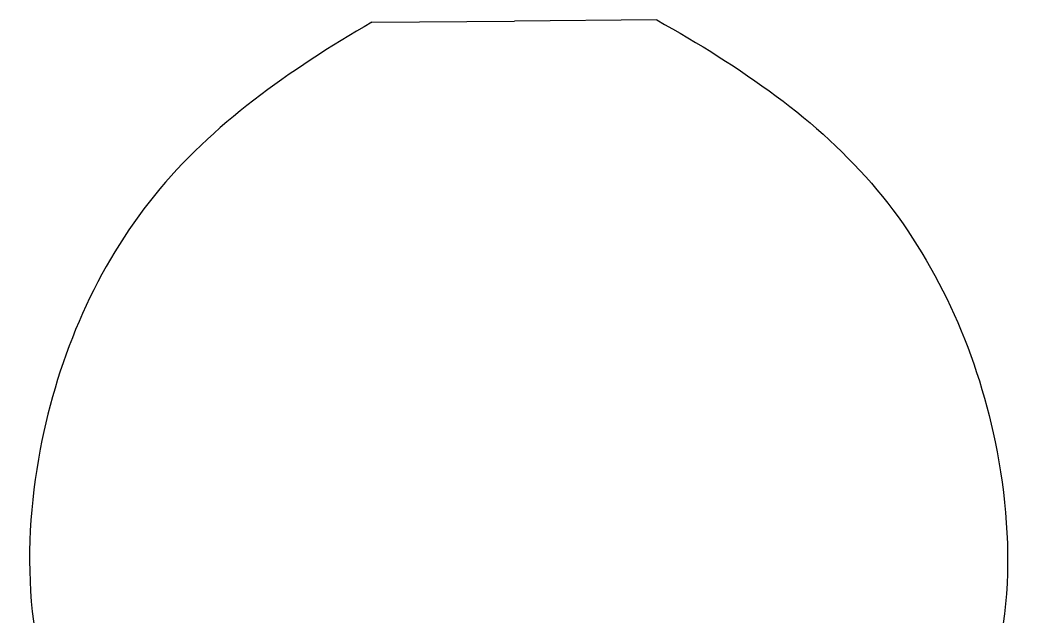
# Model space of a CAD drawing. Header units: metres. Extents: x 324293 to 653279, y 3585589 to 7191434.
# Drawn here: x 334512.994 to 334513.5, y 3600567.617 to 3600567.919 of the extents above; entities that cross this region are included whole.
import ezdxf

# ---------------------------------------------------------------- set-up
doc = ezdxf.new("R2010")
doc.units = ezdxf.units.M
doc.layers.add('Tir bargh', color=10, linetype='Continuous')
doc.layers.add('V-NODE', color=1, linetype='Continuous')

# ---------------------------------------------------------------- blocks, each defined once
blk = doc.blocks.new('E')
at = {"layer": 'Tir bargh'}
for p in [(-0.87462, 5.25246), (-0.82844, 5.25246)]:
    blk.add_line(p, (-0.85153, 5.25246), dxfattribs=at)
for points in [[(-0.87462, 5.25246, -0.28802), (-0.88809, 5.24478, -0.28802), (-0.91298, 5.22766, -0.28802), (-0.93305, 5.18308, -0.28802), (-0.93073, 5.13117, -0.28802), (-0.89013, 5.10358, -0.28802), (-0.86325, 5.10253, -0.28802), (-0.85153, 5.10207, -0.28802)], [(-0.82844, 5.25246, -0.28802), (-0.81497, 5.24478, -0.28802), (-0.79008, 5.22766, -0.28802), (-0.77001, 5.18308, -0.28802), (-0.77233, 5.13117, -0.28802), (-0.81293, 5.10358, -0.28802), (-0.83981, 5.10253, -0.28802), (-0.85153, 5.10207, -0.28802)]]:
    blk.add_open_spline(points, degree=3, knots=[0.28987, 0.28987, 0.28987, 0.28987, 0.908816, 1.521914, 2.211913, 2.829368, 3.306397, 3.306397, 3.306397, 3.306397], dxfattribs=at)
at = {"layer": 'Tir bargh', "invisible_edges": 15}
for points in [[(-0.87349, 5.25246, -0.28089), (-0.88262, 5.24668, -0.27792), (-0.88404, 5.24668, -0.28461), (-0.87449, 5.25246, -0.28561)], [(-0.87449, 5.25246, -0.28561), (-0.88404, 5.24668, -0.28461), (-0.88404, 5.24668, -0.29144), (-0.87449, 5.25246, -0.29044)], [(-0.87449, 5.25246, -0.29044), (-0.88404, 5.24668, -0.29144), (-0.88262, 5.24668, -0.29813), (-0.87349, 5.25246, -0.29516)], [(-0.87153, 5.25246, -0.27648), (-0.87984, 5.24668, -0.27168), (-0.88262, 5.24668, -0.27792), (-0.87349, 5.25246, -0.28089)], [(-0.87349, 5.25246, -0.29516), (-0.88262, 5.24668, -0.29813), (-0.87984, 5.24668, -0.30437), (-0.87153, 5.25246, -0.29957)], [(-0.86869, 5.25246, -0.27257), (-0.87583, 5.24668, -0.26615), (-0.87984, 5.24668, -0.27168), (-0.87153, 5.25246, -0.27648)], [(-0.87153, 5.25246, -0.29957), (-0.87984, 5.24668, -0.30437), (-0.87583, 5.24668, -0.3099), (-0.86869, 5.25246, -0.30348)], [(-0.8651, 5.25246, -0.26934), (-0.87075, 5.24668, -0.26158), (-0.87583, 5.24668, -0.26615), (-0.86869, 5.25246, -0.27257)], [(-0.86869, 5.25246, -0.30348), (-0.87583, 5.24668, -0.3099), (-0.87075, 5.24668, -0.31447), (-0.8651, 5.25246, -0.30671)], [(-0.86092, 5.25246, -0.26693), (-0.86483, 5.24668, -0.25816), (-0.87075, 5.24668, -0.26158), (-0.8651, 5.25246, -0.26934)], [(-0.8651, 5.25246, -0.30671), (-0.87075, 5.24668, -0.31447), (-0.86483, 5.24668, -0.31789), (-0.86092, 5.25246, -0.30912)], [(-0.85633, 5.25246, -0.26544), (-0.85833, 5.24668, -0.25605), (-0.86483, 5.24668, -0.25816), (-0.86092, 5.25246, -0.26693)], [(-0.86092, 5.25246, -0.30912), (-0.86483, 5.24668, -0.31789), (-0.85833, 5.24668, -0.32), (-0.85633, 5.25246, -0.31061)], [(-0.85153, 5.25246, -0.26493), (-0.85153, 5.24668, -0.25533), (-0.85833, 5.24668, -0.25605), (-0.85633, 5.25246, -0.26544)], [(-0.85633, 5.25246, -0.31061), (-0.85833, 5.24668, -0.32), (-0.85153, 5.24668, -0.32072), (-0.85153, 5.25246, -0.31112)], [(-0.85153, 5.25246, -0.31112), (-0.85153, 5.24668, -0.32072), (-0.84473, 5.24668, -0.32), (-0.84673, 5.25246, -0.31061)], [(-0.84673, 5.25246, -0.26544), (-0.84473, 5.24668, -0.25605), (-0.85153, 5.24668, -0.25533), (-0.85153, 5.25246, -0.26493)], [(-0.84673, 5.25246, -0.31061), (-0.84473, 5.24668, -0.32), (-0.83823, 5.24668, -0.31789), (-0.84214, 5.25246, -0.30912)], [(-0.84214, 5.25246, -0.26693), (-0.83823, 5.24668, -0.25816), (-0.84473, 5.24668, -0.25605), (-0.84673, 5.25246, -0.26544)], [(-0.84214, 5.25246, -0.30912), (-0.83823, 5.24668, -0.31789), (-0.83231, 5.24668, -0.31447), (-0.83796, 5.25246, -0.30671)], [(-0.83796, 5.25246, -0.26934), (-0.83231, 5.24668, -0.26158), (-0.83823, 5.24668, -0.25816), (-0.84214, 5.25246, -0.26693)], [(-0.83796, 5.25246, -0.30671), (-0.83231, 5.24668, -0.31447), (-0.82724, 5.24668, -0.3099), (-0.83437, 5.25246, -0.30348)], [(-0.83437, 5.25246, -0.27257), (-0.82724, 5.24668, -0.26615), (-0.83231, 5.24668, -0.26158), (-0.83796, 5.25246, -0.26934)], [(-0.83437, 5.25246, -0.30348), (-0.82724, 5.24668, -0.3099), (-0.82322, 5.24668, -0.30437), (-0.83153, 5.25246, -0.29957)], [(-0.83153, 5.25246, -0.27648), (-0.82322, 5.24668, -0.27168), (-0.82724, 5.24668, -0.26615), (-0.83437, 5.25246, -0.27257)], [(-0.83153, 5.25246, -0.29957), (-0.82322, 5.24668, -0.30437), (-0.82044, 5.24668, -0.29813), (-0.82957, 5.25246, -0.29516)], [(-0.82957, 5.25246, -0.28089), (-0.82044, 5.24668, -0.27792), (-0.82322, 5.24668, -0.27168), (-0.83153, 5.25246, -0.27648)], [(-0.82957, 5.25246, -0.29516), (-0.82044, 5.24668, -0.29813), (-0.81902, 5.24668, -0.29144), (-0.82857, 5.25246, -0.29044)], [(-0.82857, 5.25246, -0.28561), (-0.81902, 5.24668, -0.28461), (-0.82044, 5.24668, -0.27792), (-0.82957, 5.25246, -0.28089)], [(-0.82857, 5.25246, -0.29044), (-0.81902, 5.24668, -0.29144), (-0.81902, 5.24668, -0.28461), (-0.82857, 5.25246, -0.28561)], [(-0.88262, 5.24668, -0.27792), (-0.89139, 5.24031, -0.27507), (-0.89321, 5.24031, -0.28364), (-0.88404, 5.24668, -0.28461)], [(-0.88404, 5.24668, -0.28461), (-0.89321, 5.24031, -0.28364), (-0.89321, 5.24031, -0.29241), (-0.88404, 5.24668, -0.29144)], [(-0.88404, 5.24668, -0.29144), (-0.89321, 5.24031, -0.29241), (-0.89139, 5.24031, -0.30097), (-0.88262, 5.24668, -0.29813)], [(-0.87984, 5.24668, -0.27168), (-0.88782, 5.24031, -0.26707), (-0.89139, 5.24031, -0.27507), (-0.88262, 5.24668, -0.27792)], [(-0.88262, 5.24668, -0.29813), (-0.89139, 5.24031, -0.30097), (-0.88782, 5.24031, -0.30898), (-0.87984, 5.24668, -0.30437)], [(-0.87583, 5.24668, -0.26615), (-0.88267, 5.24031, -0.25998), (-0.88782, 5.24031, -0.26707), (-0.87984, 5.24668, -0.27168)], [(-0.87984, 5.24668, -0.30437), (-0.88782, 5.24031, -0.30898), (-0.88267, 5.24031, -0.31607), (-0.87583, 5.24668, -0.3099)], [(-0.87075, 5.24668, -0.26158), (-0.87616, 5.24031, -0.25412), (-0.88267, 5.24031, -0.25998), (-0.87583, 5.24668, -0.26615)], [(-0.87583, 5.24668, -0.3099), (-0.88267, 5.24031, -0.31607), (-0.87616, 5.24031, -0.32193), (-0.87075, 5.24668, -0.31447)], [(-0.86483, 5.24668, -0.25816), (-0.86858, 5.24031, -0.24974), (-0.87616, 5.24031, -0.25412), (-0.87075, 5.24668, -0.26158)], [(-0.87075, 5.24668, -0.31447), (-0.87616, 5.24031, -0.32193), (-0.86858, 5.24031, -0.32631), (-0.86483, 5.24668, -0.31789)], [(-0.85833, 5.24668, -0.25605), (-0.86024, 5.24031, -0.24703), (-0.86858, 5.24031, -0.24974), (-0.86483, 5.24668, -0.25816)], [(-0.86483, 5.24668, -0.31789), (-0.86858, 5.24031, -0.32631), (-0.86024, 5.24031, -0.32902), (-0.85833, 5.24668, -0.32)], [(-0.85153, 5.24668, -0.25533), (-0.85153, 5.24031, -0.24612), (-0.86024, 5.24031, -0.24703), (-0.85833, 5.24668, -0.25605)], [(-0.85833, 5.24668, -0.32), (-0.86024, 5.24031, -0.32902), (-0.85153, 5.24031, -0.32993), (-0.85153, 5.24668, -0.32072)], [(-0.85153, 5.24668, -0.32072), (-0.85153, 5.24031, -0.32993), (-0.84282, 5.24031, -0.32902), (-0.84473, 5.24668, -0.32)], [(-0.84473, 5.24668, -0.25605), (-0.84282, 5.24031, -0.24703), (-0.85153, 5.24031, -0.24612), (-0.85153, 5.24668, -0.25533)], [(-0.84473, 5.24668, -0.32), (-0.84282, 5.24031, -0.32902), (-0.83448, 5.24031, -0.32631), (-0.83823, 5.24668, -0.31789)], [(-0.83823, 5.24668, -0.25816), (-0.83448, 5.24031, -0.24974), (-0.84282, 5.24031, -0.24703), (-0.84473, 5.24668, -0.25605)], [(-0.83823, 5.24668, -0.31789), (-0.83448, 5.24031, -0.32631), (-0.8269, 5.24031, -0.32193), (-0.83231, 5.24668, -0.31447)], [(-0.83231, 5.24668, -0.26158), (-0.8269, 5.24031, -0.25412), (-0.83448, 5.24031, -0.24974), (-0.83823, 5.24668, -0.25816)], [(-0.83231, 5.24668, -0.31447), (-0.8269, 5.24031, -0.32193), (-0.82039, 5.24031, -0.31607), (-0.82724, 5.24668, -0.3099)], [(-0.82724, 5.24668, -0.26615), (-0.82039, 5.24031, -0.25998), (-0.8269, 5.24031, -0.25412), (-0.83231, 5.24668, -0.26158)], [(-0.82724, 5.24668, -0.3099), (-0.82039, 5.24031, -0.31607), (-0.81524, 5.24031, -0.30898), (-0.82322, 5.24668, -0.30437)], [(-0.82322, 5.24668, -0.27168), (-0.81524, 5.24031, -0.26707), (-0.82039, 5.24031, -0.25998), (-0.82724, 5.24668, -0.26615)], [(-0.82322, 5.24668, -0.30437), (-0.81524, 5.24031, -0.30898), (-0.81167, 5.24031, -0.30097), (-0.82044, 5.24668, -0.29813)], [(-0.82044, 5.24668, -0.27792), (-0.81167, 5.24031, -0.27507), (-0.81524, 5.24031, -0.26707), (-0.82322, 5.24668, -0.27168)], [(-0.82044, 5.24668, -0.29813), (-0.81167, 5.24031, -0.30097), (-0.80985, 5.24031, -0.29241), (-0.81902, 5.24668, -0.29144)], [(-0.81902, 5.24668, -0.28461), (-0.80985, 5.24031, -0.28364), (-0.81167, 5.24031, -0.27507), (-0.82044, 5.24668, -0.27792)], [(-0.81902, 5.24668, -0.29144), (-0.80985, 5.24031, -0.29241), (-0.80985, 5.24031, -0.28364), (-0.81902, 5.24668, -0.28461)], [(-0.89139, 5.24031, -0.27507), (-0.89958, 5.23315, -0.27241), (-0.90177, 5.23315, -0.28274), (-0.89321, 5.24031, -0.28364)], [(-0.89321, 5.24031, -0.28364), (-0.90177, 5.23315, -0.28274), (-0.90177, 5.23315, -0.29331), (-0.89321, 5.24031, -0.29241)], [(-0.89321, 5.24031, -0.29241), (-0.90177, 5.23315, -0.29331), (-0.89958, 5.23315, -0.30364), (-0.89139, 5.24031, -0.30097)], [(-0.88782, 5.24031, -0.26707), (-0.89528, 5.23315, -0.26276), (-0.89958, 5.23315, -0.27241), (-0.89139, 5.24031, -0.27507)], [(-0.89139, 5.24031, -0.30097), (-0.89958, 5.23315, -0.30364), (-0.89528, 5.23315, -0.31328), (-0.88782, 5.24031, -0.30898)], [(-0.88267, 5.24031, -0.25998), (-0.88907, 5.23315, -0.25422), (-0.89528, 5.23315, -0.26276), (-0.88782, 5.24031, -0.26707)], [(-0.88782, 5.24031, -0.30898), (-0.89528, 5.23315, -0.31328), (-0.88907, 5.23315, -0.32183), (-0.88267, 5.24031, -0.31607)], [(-0.87616, 5.24031, -0.25412), (-0.88123, 5.23315, -0.24715), (-0.88907, 5.23315, -0.25422), (-0.88267, 5.24031, -0.25998)], [(-0.88267, 5.24031, -0.31607), (-0.88907, 5.23315, -0.32183), (-0.88123, 5.23315, -0.3289), (-0.87616, 5.24031, -0.32193)], [(-0.86858, 5.24031, -0.24974), (-0.87208, 5.23315, -0.24187), (-0.88123, 5.23315, -0.24715), (-0.87616, 5.24031, -0.25412)], [(-0.87616, 5.24031, -0.32193), (-0.88123, 5.23315, -0.3289), (-0.87208, 5.23315, -0.33418), (-0.86858, 5.24031, -0.32631)], [(-0.86024, 5.24031, -0.24703), (-0.86203, 5.23315, -0.23861), (-0.87208, 5.23315, -0.24187), (-0.86858, 5.24031, -0.24974)], [(-0.86858, 5.24031, -0.32631), (-0.87208, 5.23315, -0.33418), (-0.86203, 5.23315, -0.33744), (-0.86024, 5.24031, -0.32902)], [(-0.85153, 5.24031, -0.24612), (-0.85153, 5.23315, -0.2375), (-0.86203, 5.23315, -0.23861), (-0.86024, 5.24031, -0.24703)], [(-0.86024, 5.24031, -0.32902), (-0.86203, 5.23315, -0.33744), (-0.85153, 5.23315, -0.33854), (-0.85153, 5.24031, -0.32993)], [(-0.85153, 5.24031, -0.32993), (-0.85153, 5.23315, -0.33854), (-0.84103, 5.23315, -0.33744), (-0.84282, 5.24031, -0.32902)], [(-0.84282, 5.24031, -0.24703), (-0.84103, 5.23315, -0.23861), (-0.85153, 5.23315, -0.2375), (-0.85153, 5.24031, -0.24612)], [(-0.84282, 5.24031, -0.32902), (-0.84103, 5.23315, -0.33744), (-0.83098, 5.23315, -0.33418), (-0.83448, 5.24031, -0.32631)], [(-0.83448, 5.24031, -0.24974), (-0.83098, 5.23315, -0.24187), (-0.84103, 5.23315, -0.23861), (-0.84282, 5.24031, -0.24703)], [(-0.83448, 5.24031, -0.32631), (-0.83098, 5.23315, -0.33418), (-0.82184, 5.23315, -0.3289), (-0.8269, 5.24031, -0.32193)], [(-0.8269, 5.24031, -0.25412), (-0.82184, 5.23315, -0.24715), (-0.83098, 5.23315, -0.24187), (-0.83448, 5.24031, -0.24974)], [(-0.8269, 5.24031, -0.32193), (-0.82184, 5.23315, -0.3289), (-0.81399, 5.23315, -0.32183), (-0.82039, 5.24031, -0.31607)], [(-0.82039, 5.24031, -0.25998), (-0.81399, 5.23315, -0.25422), (-0.82184, 5.23315, -0.24715), (-0.8269, 5.24031, -0.25412)], [(-0.82039, 5.24031, -0.31607), (-0.81399, 5.23315, -0.32183), (-0.80778, 5.23315, -0.31328), (-0.81524, 5.24031, -0.30898)], [(-0.81524, 5.24031, -0.26707), (-0.80778, 5.23315, -0.26276), (-0.81399, 5.23315, -0.25422), (-0.82039, 5.24031, -0.25998)], [(-0.81524, 5.24031, -0.30898), (-0.80778, 5.23315, -0.31328), (-0.80348, 5.23315, -0.30364), (-0.81167, 5.24031, -0.30097)], [(-0.81167, 5.24031, -0.27507), (-0.80348, 5.23315, -0.27241), (-0.80778, 5.23315, -0.26276), (-0.81524, 5.24031, -0.26707)], [(-0.81167, 5.24031, -0.30097), (-0.80348, 5.23315, -0.30364), (-0.80129, 5.23315, -0.29331), (-0.80985, 5.24031, -0.29241)], [(-0.80985, 5.24031, -0.28364), (-0.80129, 5.23315, -0.28274), (-0.80348, 5.23315, -0.27241), (-0.81167, 5.24031, -0.27507)], [(-0.80985, 5.24031, -0.29241), (-0.80129, 5.23315, -0.29331), (-0.80129, 5.23315, -0.28274), (-0.80985, 5.24031, -0.28364)], [(-0.89958, 5.23315, -0.27241), (-0.90692, 5.22504, -0.27003), (-0.90946, 5.22504, -0.28194), (-0.90177, 5.23315, -0.28274)], [(-0.90177, 5.23315, -0.28274), (-0.90946, 5.22504, -0.28194), (-0.90946, 5.22504, -0.29411), (-0.90177, 5.23315, -0.29331)], [(-0.90177, 5.23315, -0.29331), (-0.90946, 5.22504, -0.29411), (-0.90692, 5.22504, -0.30602), (-0.89958, 5.23315, -0.30364)], [(-0.89528, 5.23315, -0.26276), (-0.90197, 5.22504, -0.2589), (-0.90692, 5.22504, -0.27003), (-0.89958, 5.23315, -0.27241)], [(-0.89958, 5.23315, -0.30364), (-0.90692, 5.22504, -0.30602), (-0.90197, 5.22504, -0.31715), (-0.89528, 5.23315, -0.31328)], [(-0.88907, 5.23315, -0.25422), (-0.89481, 5.22504, -0.24905), (-0.90197, 5.22504, -0.2589), (-0.89528, 5.23315, -0.26276)], [(-0.89528, 5.23315, -0.31328), (-0.90197, 5.22504, -0.31715), (-0.89481, 5.22504, -0.327), (-0.88907, 5.23315, -0.32183)], [(-0.88123, 5.23315, -0.24715), (-0.88577, 5.22504, -0.2409), (-0.89481, 5.22504, -0.24905), (-0.88907, 5.23315, -0.25422)], [(-0.88907, 5.23315, -0.32183), (-0.89481, 5.22504, -0.327), (-0.88577, 5.22504, -0.33515), (-0.88123, 5.23315, -0.3289)], [(-0.87208, 5.23315, -0.24187), (-0.87522, 5.22504, -0.23482), (-0.88577, 5.22504, -0.2409), (-0.88123, 5.23315, -0.24715)], [(-0.88123, 5.23315, -0.3289), (-0.88577, 5.22504, -0.33515), (-0.87522, 5.22504, -0.34123), (-0.87208, 5.23315, -0.33418)], [(-0.86203, 5.23315, -0.23861), (-0.86364, 5.22504, -0.23105), (-0.87522, 5.22504, -0.23482), (-0.87208, 5.23315, -0.24187)], [(-0.87208, 5.23315, -0.33418), (-0.87522, 5.22504, -0.34123), (-0.86364, 5.22504, -0.345), (-0.86203, 5.23315, -0.33744)], [(-0.85153, 5.23315, -0.2375), (-0.85153, 5.22504, -0.22978), (-0.86364, 5.22504, -0.23105), (-0.86203, 5.23315, -0.23861)], [(-0.86203, 5.23315, -0.33744), (-0.86364, 5.22504, -0.345), (-0.85153, 5.22504, -0.34627), (-0.85153, 5.23315, -0.33854)], [(-0.85153, 5.23315, -0.33854), (-0.85153, 5.22504, -0.34627), (-0.83942, 5.22504, -0.345), (-0.84103, 5.23315, -0.33744)], [(-0.84103, 5.23315, -0.23861), (-0.83942, 5.22504, -0.23105), (-0.85153, 5.22504, -0.22978), (-0.85153, 5.23315, -0.2375)], [(-0.84103, 5.23315, -0.33744), (-0.83942, 5.22504, -0.345), (-0.82784, 5.22504, -0.34123), (-0.83098, 5.23315, -0.33418)], [(-0.83098, 5.23315, -0.24187), (-0.82784, 5.22504, -0.23482), (-0.83942, 5.22504, -0.23105), (-0.84103, 5.23315, -0.23861)], [(-0.83098, 5.23315, -0.33418), (-0.82784, 5.22504, -0.34123), (-0.81729, 5.22504, -0.33515), (-0.82184, 5.23315, -0.3289)], [(-0.82184, 5.23315, -0.24715), (-0.81729, 5.22504, -0.2409), (-0.82784, 5.22504, -0.23482), (-0.83098, 5.23315, -0.24187)], [(-0.82184, 5.23315, -0.3289), (-0.81729, 5.22504, -0.33515), (-0.80825, 5.22504, -0.327), (-0.81399, 5.23315, -0.32183)], [(-0.81399, 5.23315, -0.25422), (-0.80825, 5.22504, -0.24905), (-0.81729, 5.22504, -0.2409), (-0.82184, 5.23315, -0.24715)], [(-0.81399, 5.23315, -0.32183), (-0.80825, 5.22504, -0.327), (-0.80109, 5.22504, -0.31715), (-0.80778, 5.23315, -0.31328)], [(-0.80778, 5.23315, -0.26276), (-0.80109, 5.22504, -0.2589), (-0.80825, 5.22504, -0.24905), (-0.81399, 5.23315, -0.25422)], [(-0.80778, 5.23315, -0.31328), (-0.80109, 5.22504, -0.31715), (-0.79614, 5.22504, -0.30602), (-0.80348, 5.23315, -0.30364)], [(-0.80348, 5.23315, -0.27241), (-0.79614, 5.22504, -0.27003), (-0.80109, 5.22504, -0.2589), (-0.80778, 5.23315, -0.26276)], [(-0.80348, 5.23315, -0.30364), (-0.79614, 5.22504, -0.30602), (-0.7936, 5.22504, -0.29411), (-0.80129, 5.23315, -0.29331)], [(-0.80129, 5.23315, -0.28274), (-0.7936, 5.22504, -0.28194), (-0.79614, 5.22504, -0.27003), (-0.80348, 5.23315, -0.27241)], [(-0.80129, 5.23315, -0.29331), (-0.7936, 5.22504, -0.29411), (-0.7936, 5.22504, -0.28194), (-0.80129, 5.23315, -0.28274)], [(-0.90692, 5.22504, -0.27003), (-0.91317, 5.21596, -0.268), (-0.91598, 5.21596, -0.28125), (-0.90946, 5.22504, -0.28194)], [(-0.90946, 5.22504, -0.28194), (-0.91598, 5.21596, -0.28125), (-0.91598, 5.21596, -0.2948), (-0.90946, 5.22504, -0.29411)], [(-0.90946, 5.22504, -0.29411), (-0.91598, 5.21596, -0.2948), (-0.91317, 5.21596, -0.30805), (-0.90692, 5.22504, -0.30602)], [(-0.90197, 5.22504, -0.2589), (-0.90765, 5.21596, -0.25562), (-0.91317, 5.21596, -0.268), (-0.90692, 5.22504, -0.27003)], [(-0.90692, 5.22504, -0.30602), (-0.91317, 5.21596, -0.30805), (-0.90765, 5.21596, -0.32043), (-0.90197, 5.22504, -0.31715)], [(-0.89481, 5.22504, -0.24905), (-0.89969, 5.21596, -0.24466), (-0.90765, 5.21596, -0.25562), (-0.90197, 5.22504, -0.2589)], [(-0.90197, 5.22504, -0.31715), (-0.90765, 5.21596, -0.32043), (-0.89969, 5.21596, -0.33139), (-0.89481, 5.22504, -0.327)], [(-0.88577, 5.22504, -0.2409), (-0.88962, 5.21596, -0.23559), (-0.89969, 5.21596, -0.24466), (-0.89481, 5.22504, -0.24905)], [(-0.89481, 5.22504, -0.327), (-0.89969, 5.21596, -0.33139), (-0.88962, 5.21596, -0.34045), (-0.88577, 5.22504, -0.33515)], [(-0.87522, 5.22504, -0.23482), (-0.87789, 5.21596, -0.22882), (-0.88962, 5.21596, -0.23559), (-0.88577, 5.22504, -0.2409)], [(-0.88577, 5.22504, -0.33515), (-0.88962, 5.21596, -0.34045), (-0.87789, 5.21596, -0.34723), (-0.87522, 5.22504, -0.34123)], [(-0.86364, 5.22504, -0.23105), (-0.865, 5.21596, -0.22463), (-0.87789, 5.21596, -0.22882), (-0.87522, 5.22504, -0.23482)], [(-0.87522, 5.22504, -0.34123), (-0.87789, 5.21596, -0.34723), (-0.865, 5.21596, -0.35142), (-0.86364, 5.22504, -0.345)], [(-0.85153, 5.22504, -0.22978), (-0.85153, 5.21596, -0.22322), (-0.865, 5.21596, -0.22463), (-0.86364, 5.22504, -0.23105)], [(-0.86364, 5.22504, -0.345), (-0.865, 5.21596, -0.35142), (-0.85153, 5.21596, -0.35283), (-0.85153, 5.22504, -0.34627)], [(-0.85153, 5.22504, -0.34627), (-0.85153, 5.21596, -0.35283), (-0.83806, 5.21596, -0.35142), (-0.83942, 5.22504, -0.345)], [(-0.83942, 5.22504, -0.23105), (-0.83806, 5.21596, -0.22463), (-0.85153, 5.21596, -0.22322), (-0.85153, 5.22504, -0.22978)], [(-0.83942, 5.22504, -0.345), (-0.83806, 5.21596, -0.35142), (-0.82517, 5.21596, -0.34723), (-0.82784, 5.22504, -0.34123)], [(-0.82784, 5.22504, -0.23482), (-0.82517, 5.21596, -0.22882), (-0.83806, 5.21596, -0.22463), (-0.83942, 5.22504, -0.23105)], [(-0.82784, 5.22504, -0.34123), (-0.82517, 5.21596, -0.34723), (-0.81344, 5.21596, -0.34045), (-0.81729, 5.22504, -0.33515)], [(-0.81729, 5.22504, -0.2409), (-0.81344, 5.21596, -0.23559), (-0.82517, 5.21596, -0.22882), (-0.82784, 5.22504, -0.23482)], [(-0.81729, 5.22504, -0.33515), (-0.81344, 5.21596, -0.34045), (-0.80337, 5.21596, -0.33139), (-0.80825, 5.22504, -0.327)], [(-0.80825, 5.22504, -0.24905), (-0.80337, 5.21596, -0.24466), (-0.81344, 5.21596, -0.23559), (-0.81729, 5.22504, -0.2409)], [(-0.80825, 5.22504, -0.327), (-0.80337, 5.21596, -0.33139), (-0.79541, 5.21596, -0.32043), (-0.80109, 5.22504, -0.31715)], [(-0.80109, 5.22504, -0.2589), (-0.79541, 5.21596, -0.25562), (-0.80337, 5.21596, -0.24466), (-0.80825, 5.22504, -0.24905)], [(-0.80109, 5.22504, -0.31715), (-0.79541, 5.21596, -0.32043), (-0.7899, 5.21596, -0.30805), (-0.79614, 5.22504, -0.30602)], [(-0.79614, 5.22504, -0.27003), (-0.7899, 5.21596, -0.268), (-0.79541, 5.21596, -0.25562), (-0.80109, 5.22504, -0.2589)], [(-0.79614, 5.22504, -0.30602), (-0.7899, 5.21596, -0.30805), (-0.78708, 5.21596, -0.2948), (-0.7936, 5.22504, -0.29411)], [(-0.7936, 5.22504, -0.28194), (-0.78708, 5.21596, -0.28125), (-0.7899, 5.21596, -0.268), (-0.79614, 5.22504, -0.27003)], [(-0.7936, 5.22504, -0.29411), (-0.78708, 5.21596, -0.2948), (-0.78708, 5.21596, -0.28125), (-0.7936, 5.22504, -0.28194)], [(-0.91317, 5.21596, -0.268), (-0.91823, 5.20611, -0.26635), (-0.92128, 5.20611, -0.28069), (-0.91598, 5.21596, -0.28125)], [(-0.91598, 5.21596, -0.28125), (-0.92128, 5.20611, -0.28069), (-0.92128, 5.20611, -0.29536), (-0.91598, 5.21596, -0.2948)], [(-0.91598, 5.21596, -0.2948), (-0.92128, 5.20611, -0.29536), (-0.91823, 5.20611, -0.3097), (-0.91317, 5.21596, -0.30805)], [(-0.90765, 5.21596, -0.25562), (-0.91227, 5.20611, -0.25296), (-0.91823, 5.20611, -0.26635), (-0.91317, 5.21596, -0.268)], [(-0.91317, 5.21596, -0.30805), (-0.91823, 5.20611, -0.3097), (-0.91227, 5.20611, -0.32309), (-0.90765, 5.21596, -0.32043)], [(-0.89969, 5.21596, -0.24466), (-0.90365, 5.20611, -0.2411), (-0.91227, 5.20611, -0.25296), (-0.90765, 5.21596, -0.25562)], [(-0.90765, 5.21596, -0.32043), (-0.91227, 5.20611, -0.32309), (-0.90365, 5.20611, -0.33495), (-0.89969, 5.21596, -0.33139)], [(-0.88962, 5.21596, -0.23559), (-0.89275, 5.20611, -0.23129), (-0.90365, 5.20611, -0.2411), (-0.89969, 5.21596, -0.24466)], [(-0.89969, 5.21596, -0.33139), (-0.90365, 5.20611, -0.33495), (-0.89275, 5.20611, -0.34476), (-0.88962, 5.21596, -0.34045)], [(-0.87789, 5.21596, -0.22882), (-0.88006, 5.20611, -0.22395), (-0.89275, 5.20611, -0.23129), (-0.88962, 5.21596, -0.23559)], [(-0.88962, 5.21596, -0.34045), (-0.89275, 5.20611, -0.34476), (-0.88006, 5.20611, -0.35209), (-0.87789, 5.21596, -0.34723)], [(-0.865, 5.21596, -0.22463), (-0.86611, 5.20611, -0.21942), (-0.88006, 5.20611, -0.22395), (-0.87789, 5.21596, -0.22882)], [(-0.87789, 5.21596, -0.34723), (-0.88006, 5.20611, -0.35209), (-0.86611, 5.20611, -0.35663), (-0.865, 5.21596, -0.35142)], [(-0.85153, 5.21596, -0.22322), (-0.85153, 5.20611, -0.21789), (-0.86611, 5.20611, -0.21942), (-0.865, 5.21596, -0.22463)], [(-0.865, 5.21596, -0.35142), (-0.86611, 5.20611, -0.35663), (-0.85153, 5.20611, -0.35816), (-0.85153, 5.21596, -0.35283)], [(-0.85153, 5.21596, -0.35283), (-0.85153, 5.20611, -0.35816), (-0.83695, 5.20611, -0.35663), (-0.83806, 5.21596, -0.35142)], [(-0.83806, 5.21596, -0.22463), (-0.83695, 5.20611, -0.21942), (-0.85153, 5.20611, -0.21789), (-0.85153, 5.21596, -0.22322)], [(-0.83806, 5.21596, -0.35142), (-0.83695, 5.20611, -0.35663), (-0.823, 5.20611, -0.35209), (-0.82517, 5.21596, -0.34723)], [(-0.82517, 5.21596, -0.22882), (-0.823, 5.20611, -0.22395), (-0.83695, 5.20611, -0.21942), (-0.83806, 5.21596, -0.22463)], [(-0.82517, 5.21596, -0.34723), (-0.823, 5.20611, -0.35209), (-0.81031, 5.20611, -0.34476), (-0.81344, 5.21596, -0.34045)], [(-0.81344, 5.21596, -0.23559), (-0.81031, 5.20611, -0.23129), (-0.823, 5.20611, -0.22395), (-0.82517, 5.21596, -0.22882)], [(-0.81344, 5.21596, -0.34045), (-0.81031, 5.20611, -0.34476), (-0.79941, 5.20611, -0.33495), (-0.80337, 5.21596, -0.33139)], [(-0.80337, 5.21596, -0.24466), (-0.79941, 5.20611, -0.2411), (-0.81031, 5.20611, -0.23129), (-0.81344, 5.21596, -0.23559)], [(-0.80337, 5.21596, -0.33139), (-0.79941, 5.20611, -0.33495), (-0.79079, 5.20611, -0.32309), (-0.79541, 5.21596, -0.32043)], [(-0.79541, 5.21596, -0.25562), (-0.79079, 5.20611, -0.25296), (-0.79941, 5.20611, -0.2411), (-0.80337, 5.21596, -0.24466)], [(-0.79541, 5.21596, -0.32043), (-0.79079, 5.20611, -0.32309), (-0.78483, 5.20611, -0.3097), (-0.7899, 5.21596, -0.30805)], [(-0.7899, 5.21596, -0.268), (-0.78483, 5.20611, -0.26635), (-0.79079, 5.20611, -0.25296), (-0.79541, 5.21596, -0.25562)], [(-0.7899, 5.21596, -0.30805), (-0.78483, 5.20611, -0.3097), (-0.78178, 5.20611, -0.29536), (-0.78708, 5.21596, -0.2948)], [(-0.78708, 5.21596, -0.28125), (-0.78178, 5.20611, -0.28069), (-0.78483, 5.20611, -0.26635), (-0.7899, 5.21596, -0.268)], [(-0.78708, 5.21596, -0.2948), (-0.78178, 5.20611, -0.29536), (-0.78178, 5.20611, -0.28069), (-0.78708, 5.21596, -0.28125)], [(-0.91823, 5.20611, -0.26635), (-0.92213, 5.19569, -0.26509), (-0.92536, 5.19569, -0.28027), (-0.92128, 5.20611, -0.28069)], [(-0.92128, 5.20611, -0.28069), (-0.92536, 5.19569, -0.28027), (-0.92536, 5.19569, -0.29578), (-0.92128, 5.20611, -0.29536)], [(-0.92128, 5.20611, -0.29536), (-0.92536, 5.19569, -0.29578), (-0.92213, 5.19569, -0.31096), (-0.91823, 5.20611, -0.3097)], [(-0.91227, 5.20611, -0.25296), (-0.91582, 5.19569, -0.25091), (-0.92213, 5.19569, -0.26509), (-0.91823, 5.20611, -0.26635)], [(-0.91823, 5.20611, -0.3097), (-0.92213, 5.19569, -0.31096), (-0.91582, 5.19569, -0.32514), (-0.91227, 5.20611, -0.32309)], [(-0.90365, 5.20611, -0.2411), (-0.9067, 5.19569, -0.23835), (-0.91582, 5.19569, -0.25091), (-0.91227, 5.20611, -0.25296)], [(-0.91227, 5.20611, -0.32309), (-0.91582, 5.19569, -0.32514), (-0.9067, 5.19569, -0.3377), (-0.90365, 5.20611, -0.33495)], [(-0.89275, 5.20611, -0.23129), (-0.89516, 5.19569, -0.22797), (-0.9067, 5.19569, -0.23835), (-0.90365, 5.20611, -0.2411)], [(-0.90365, 5.20611, -0.33495), (-0.9067, 5.19569, -0.3377), (-0.89516, 5.19569, -0.34808), (-0.89275, 5.20611, -0.34476)], [(-0.88006, 5.20611, -0.22395), (-0.88172, 5.19569, -0.22021), (-0.89516, 5.19569, -0.22797), (-0.89275, 5.20611, -0.23129)], [(-0.89275, 5.20611, -0.34476), (-0.89516, 5.19569, -0.34808), (-0.88172, 5.19569, -0.35584), (-0.88006, 5.20611, -0.35209)], [(-0.86611, 5.20611, -0.21942), (-0.86696, 5.19569, -0.21541), (-0.88172, 5.19569, -0.22021), (-0.88006, 5.20611, -0.22395)], [(-0.88006, 5.20611, -0.35209), (-0.88172, 5.19569, -0.35584), (-0.86696, 5.19569, -0.36064), (-0.86611, 5.20611, -0.35663)], [(-0.85153, 5.20611, -0.21789), (-0.85153, 5.19569, -0.21379), (-0.86696, 5.19569, -0.21541), (-0.86611, 5.20611, -0.21942)], [(-0.86611, 5.20611, -0.35663), (-0.86696, 5.19569, -0.36064), (-0.85153, 5.19569, -0.36226), (-0.85153, 5.20611, -0.35816)], [(-0.85153, 5.20611, -0.35816), (-0.85153, 5.19569, -0.36226), (-0.8361, 5.19569, -0.36064), (-0.83695, 5.20611, -0.35663)], [(-0.83695, 5.20611, -0.21942), (-0.8361, 5.19569, -0.21541), (-0.85153, 5.19569, -0.21379), (-0.85153, 5.20611, -0.21789)], [(-0.83695, 5.20611, -0.35663), (-0.8361, 5.19569, -0.36064), (-0.82134, 5.19569, -0.35584), (-0.823, 5.20611, -0.35209)], [(-0.823, 5.20611, -0.22395), (-0.82134, 5.19569, -0.22021), (-0.8361, 5.19569, -0.21541), (-0.83695, 5.20611, -0.21942)], [(-0.823, 5.20611, -0.35209), (-0.82134, 5.19569, -0.35584), (-0.8079, 5.19569, -0.34808), (-0.81031, 5.20611, -0.34476)], [(-0.81031, 5.20611, -0.23129), (-0.8079, 5.19569, -0.22797), (-0.82134, 5.19569, -0.22021), (-0.823, 5.20611, -0.22395)], [(-0.81031, 5.20611, -0.34476), (-0.8079, 5.19569, -0.34808), (-0.79636, 5.19569, -0.3377), (-0.79941, 5.20611, -0.33495)], [(-0.79941, 5.20611, -0.2411), (-0.79636, 5.19569, -0.23835), (-0.8079, 5.19569, -0.22797), (-0.81031, 5.20611, -0.23129)], [(-0.79941, 5.20611, -0.33495), (-0.79636, 5.19569, -0.3377), (-0.78724, 5.19569, -0.32514), (-0.79079, 5.20611, -0.32309)], [(-0.79079, 5.20611, -0.25296), (-0.78724, 5.19569, -0.25091), (-0.79636, 5.19569, -0.23835), (-0.79941, 5.20611, -0.2411)], [(-0.79079, 5.20611, -0.32309), (-0.78724, 5.19569, -0.32514), (-0.78093, 5.19569, -0.31096), (-0.78483, 5.20611, -0.3097)], [(-0.78483, 5.20611, -0.26635), (-0.78093, 5.19569, -0.26509), (-0.78724, 5.19569, -0.25091), (-0.79079, 5.20611, -0.25296)], [(-0.78483, 5.20611, -0.3097), (-0.78093, 5.19569, -0.31096), (-0.7777, 5.19569, -0.29578), (-0.78178, 5.20611, -0.29536)], [(-0.78178, 5.20611, -0.28069), (-0.7777, 5.19569, -0.28027), (-0.78093, 5.19569, -0.26509), (-0.78483, 5.20611, -0.26635)], [(-0.78178, 5.20611, -0.29536), (-0.7777, 5.19569, -0.29578), (-0.7777, 5.19569, -0.28027), (-0.78178, 5.20611, -0.28069)], [(-0.92213, 5.19569, -0.26509), (-0.92488, 5.18487, -0.26419), (-0.92824, 5.18487, -0.27996), (-0.92536, 5.19569, -0.28027)], [(-0.92536, 5.19569, -0.28027), (-0.92824, 5.18487, -0.27996), (-0.92824, 5.18487, -0.29609), (-0.92536, 5.19569, -0.29578)], [(-0.92536, 5.19569, -0.29578), (-0.92824, 5.18487, -0.29609), (-0.92488, 5.18487, -0.31186), (-0.92213, 5.19569, -0.31096)], [(-0.91582, 5.19569, -0.25091), (-0.91833, 5.18487, -0.24946), (-0.92488, 5.18487, -0.26419), (-0.92213, 5.19569, -0.26509)], [(-0.92213, 5.19569, -0.31096), (-0.92488, 5.18487, -0.31186), (-0.91833, 5.18487, -0.32659), (-0.91582, 5.19569, -0.32514)], [(-0.9067, 5.19569, -0.23835), (-0.90885, 5.18487, -0.23642), (-0.91833, 5.18487, -0.24946), (-0.91582, 5.19569, -0.25091)], [(-0.91582, 5.19569, -0.32514), (-0.91833, 5.18487, -0.32659), (-0.90885, 5.18487, -0.33963), (-0.9067, 5.19569, -0.3377)], [(-0.89516, 5.19569, -0.22797), (-0.89687, 5.18487, -0.22563), (-0.90885, 5.18487, -0.23642), (-0.9067, 5.19569, -0.23835)], [(-0.9067, 5.19569, -0.3377), (-0.90885, 5.18487, -0.33963), (-0.89687, 5.18487, -0.35042), (-0.89516, 5.19569, -0.34808)], [(-0.88172, 5.19569, -0.22021), (-0.8829, 5.18487, -0.21756), (-0.89687, 5.18487, -0.22563), (-0.89516, 5.19569, -0.22797)], [(-0.89516, 5.19569, -0.34808), (-0.89687, 5.18487, -0.35042), (-0.8829, 5.18487, -0.35849), (-0.88172, 5.19569, -0.35584)], [(-0.86696, 5.19569, -0.21541), (-0.86757, 5.18487, -0.21258), (-0.8829, 5.18487, -0.21756), (-0.88172, 5.19569, -0.22021)], [(-0.88172, 5.19569, -0.35584), (-0.8829, 5.18487, -0.35849), (-0.86757, 5.18487, -0.36347), (-0.86696, 5.19569, -0.36064)], [(-0.85153, 5.19569, -0.21379), (-0.85153, 5.18487, -0.2109), (-0.86757, 5.18487, -0.21258), (-0.86696, 5.19569, -0.21541)], [(-0.86696, 5.19569, -0.36064), (-0.86757, 5.18487, -0.36347), (-0.85153, 5.18487, -0.36515), (-0.85153, 5.19569, -0.36226)], [(-0.85153, 5.19569, -0.36226), (-0.85153, 5.18487, -0.36515), (-0.83549, 5.18487, -0.36347), (-0.8361, 5.19569, -0.36064)], [(-0.8361, 5.19569, -0.21541), (-0.83549, 5.18487, -0.21258), (-0.85153, 5.18487, -0.2109), (-0.85153, 5.19569, -0.21379)], [(-0.8361, 5.19569, -0.36064), (-0.83549, 5.18487, -0.36347), (-0.82016, 5.18487, -0.35849), (-0.82134, 5.19569, -0.35584)], [(-0.82134, 5.19569, -0.22021), (-0.82016, 5.18487, -0.21756), (-0.83549, 5.18487, -0.21258), (-0.8361, 5.19569, -0.21541)], [(-0.82134, 5.19569, -0.35584), (-0.82016, 5.18487, -0.35849), (-0.80619, 5.18487, -0.35042), (-0.8079, 5.19569, -0.34808)], [(-0.8079, 5.19569, -0.22797), (-0.80619, 5.18487, -0.22563), (-0.82016, 5.18487, -0.21756), (-0.82134, 5.19569, -0.22021)], [(-0.8079, 5.19569, -0.34808), (-0.80619, 5.18487, -0.35042), (-0.79421, 5.18487, -0.33963), (-0.79636, 5.19569, -0.3377)], [(-0.79636, 5.19569, -0.23835), (-0.79421, 5.18487, -0.23642), (-0.80619, 5.18487, -0.22563), (-0.8079, 5.19569, -0.22797)], [(-0.79636, 5.19569, -0.3377), (-0.79421, 5.18487, -0.33963), (-0.78473, 5.18487, -0.32659), (-0.78724, 5.19569, -0.32514)], [(-0.78724, 5.19569, -0.25091), (-0.78473, 5.18487, -0.24946), (-0.79421, 5.18487, -0.23642), (-0.79636, 5.19569, -0.23835)], [(-0.78724, 5.19569, -0.32514), (-0.78473, 5.18487, -0.32659), (-0.77818, 5.18487, -0.31186), (-0.78093, 5.19569, -0.31096)], [(-0.78093, 5.19569, -0.26509), (-0.77818, 5.18487, -0.26419), (-0.78473, 5.18487, -0.24946), (-0.78724, 5.19569, -0.25091)], [(-0.78093, 5.19569, -0.31096), (-0.77818, 5.18487, -0.31186), (-0.77482, 5.18487, -0.29609), (-0.7777, 5.19569, -0.29578)], [(-0.7777, 5.19569, -0.28027), (-0.77482, 5.18487, -0.27996), (-0.77818, 5.18487, -0.26419), (-0.78093, 5.19569, -0.26509)], [(-0.7777, 5.19569, -0.29578), (-0.77482, 5.18487, -0.29609), (-0.77482, 5.18487, -0.27996), (-0.7777, 5.19569, -0.28027)], [(-0.92488, 5.18487, -0.26419), (-0.9265, 5.17379, -0.26367), (-0.92992, 5.17379, -0.27979), (-0.92824, 5.18487, -0.27996)], [(-0.92824, 5.18487, -0.27996), (-0.92992, 5.17379, -0.27979), (-0.92992, 5.17379, -0.29626), (-0.92824, 5.18487, -0.29609)], [(-0.92824, 5.18487, -0.29609), (-0.92992, 5.17379, -0.29626), (-0.9265, 5.17379, -0.31238), (-0.92488, 5.18487, -0.31186)], [(-0.91833, 5.18487, -0.24946), (-0.91979, 5.17379, -0.24861), (-0.9265, 5.17379, -0.26367), (-0.92488, 5.18487, -0.26419)], [(-0.92488, 5.18487, -0.31186), (-0.9265, 5.17379, -0.31238), (-0.91979, 5.17379, -0.32744), (-0.91833, 5.18487, -0.32659)], [(-0.90885, 5.18487, -0.23642), (-0.91011, 5.17379, -0.23528), (-0.91979, 5.17379, -0.24861), (-0.91833, 5.18487, -0.24946)], [(-0.91833, 5.18487, -0.32659), (-0.91979, 5.17379, -0.32744), (-0.91011, 5.17379, -0.34077), (-0.90885, 5.18487, -0.33963)], [(-0.89687, 5.18487, -0.22563), (-0.89786, 5.17379, -0.22426), (-0.91011, 5.17379, -0.23528), (-0.90885, 5.18487, -0.23642)], [(-0.90885, 5.18487, -0.33963), (-0.91011, 5.17379, -0.34077), (-0.89786, 5.17379, -0.35179), (-0.89687, 5.18487, -0.35042)], [(-0.8829, 5.18487, -0.21756), (-0.88359, 5.17379, -0.21602), (-0.89786, 5.17379, -0.22426), (-0.89687, 5.18487, -0.22563)], [(-0.89687, 5.18487, -0.35042), (-0.89786, 5.17379, -0.35179), (-0.88359, 5.17379, -0.36003), (-0.8829, 5.18487, -0.35849)], [(-0.86757, 5.18487, -0.21258), (-0.86792, 5.17379, -0.21092), (-0.88359, 5.17379, -0.21602), (-0.8829, 5.18487, -0.21756)], [(-0.8829, 5.18487, -0.35849), (-0.88359, 5.17379, -0.36003), (-0.86792, 5.17379, -0.36512), (-0.86757, 5.18487, -0.36347)], [(-0.85153, 5.18487, -0.2109), (-0.85153, 5.17379, -0.2092), (-0.86792, 5.17379, -0.21092), (-0.86757, 5.18487, -0.21258)], [(-0.86757, 5.18487, -0.36347), (-0.86792, 5.17379, -0.36512), (-0.85153, 5.17379, -0.36685), (-0.85153, 5.18487, -0.36515)], [(-0.85153, 5.18487, -0.36515), (-0.85153, 5.17379, -0.36685), (-0.83514, 5.17379, -0.36512), (-0.83549, 5.18487, -0.36347)], [(-0.83549, 5.18487, -0.21258), (-0.83514, 5.17379, -0.21092), (-0.85153, 5.17379, -0.2092), (-0.85153, 5.18487, -0.2109)], [(-0.83549, 5.18487, -0.36347), (-0.83514, 5.17379, -0.36512), (-0.81947, 5.17379, -0.36003), (-0.82016, 5.18487, -0.35849)], [(-0.82016, 5.18487, -0.21756), (-0.81947, 5.17379, -0.21602), (-0.83514, 5.17379, -0.21092), (-0.83549, 5.18487, -0.21258)], [(-0.82016, 5.18487, -0.35849), (-0.81947, 5.17379, -0.36003), (-0.8052, 5.17379, -0.35179), (-0.80619, 5.18487, -0.35042)], [(-0.80619, 5.18487, -0.22563), (-0.8052, 5.17379, -0.22426), (-0.81947, 5.17379, -0.21602), (-0.82016, 5.18487, -0.21756)], [(-0.80619, 5.18487, -0.35042), (-0.8052, 5.17379, -0.35179), (-0.79295, 5.17379, -0.34077), (-0.79421, 5.18487, -0.33963)], [(-0.79421, 5.18487, -0.23642), (-0.79295, 5.17379, -0.23528), (-0.8052, 5.17379, -0.22426), (-0.80619, 5.18487, -0.22563)], [(-0.79421, 5.18487, -0.33963), (-0.79295, 5.17379, -0.34077), (-0.78327, 5.17379, -0.32744), (-0.78473, 5.18487, -0.32659)], [(-0.78473, 5.18487, -0.24946), (-0.78327, 5.17379, -0.24861), (-0.79295, 5.17379, -0.23528), (-0.79421, 5.18487, -0.23642)], [(-0.78473, 5.18487, -0.32659), (-0.78327, 5.17379, -0.32744), (-0.77657, 5.17379, -0.31238), (-0.77818, 5.18487, -0.31186)], [(-0.77818, 5.18487, -0.26419), (-0.77657, 5.17379, -0.26367), (-0.78327, 5.17379, -0.24861), (-0.78473, 5.18487, -0.24946)], [(-0.77818, 5.18487, -0.31186), (-0.77657, 5.17379, -0.31238), (-0.77314, 5.17379, -0.29626), (-0.77482, 5.18487, -0.29609)], [(-0.77482, 5.18487, -0.27996), (-0.77314, 5.17379, -0.27979), (-0.77657, 5.17379, -0.26367), (-0.77818, 5.18487, -0.26419)], [(-0.77482, 5.18487, -0.29609), (-0.77314, 5.17379, -0.29626), (-0.77314, 5.17379, -0.27979), (-0.77482, 5.18487, -0.27996)], [(-0.9265, 5.17379, -0.26367), (-0.92684, 5.1626, -0.26355), (-0.93028, 5.1626, -0.27975), (-0.92992, 5.17379, -0.27979)], [(-0.92992, 5.17379, -0.27979), (-0.93028, 5.1626, -0.27975), (-0.93028, 5.1626, -0.2963), (-0.92992, 5.17379, -0.29626)], [(-0.92992, 5.17379, -0.29626), (-0.93028, 5.1626, -0.2963), (-0.92684, 5.1626, -0.31249), (-0.9265, 5.17379, -0.31238)], [(-0.91979, 5.17379, -0.24861), (-0.92011, 5.1626, -0.24843), (-0.92684, 5.1626, -0.26355), (-0.9265, 5.17379, -0.26367)], [(-0.9265, 5.17379, -0.31238), (-0.92684, 5.1626, -0.31249), (-0.92011, 5.1626, -0.32762), (-0.91979, 5.17379, -0.32744)], [(-0.91011, 5.17379, -0.23528), (-0.91038, 5.1626, -0.23504), (-0.92011, 5.1626, -0.24843), (-0.91979, 5.17379, -0.24861)], [(-0.91979, 5.17379, -0.32744), (-0.92011, 5.1626, -0.32762), (-0.91038, 5.1626, -0.34101), (-0.91011, 5.17379, -0.34077)], [(-0.89786, 5.17379, -0.22426), (-0.89807, 5.1626, -0.22396), (-0.91038, 5.1626, -0.23504), (-0.91011, 5.17379, -0.23528)], [(-0.91011, 5.17379, -0.34077), (-0.91038, 5.1626, -0.34101), (-0.89807, 5.1626, -0.35209), (-0.89786, 5.17379, -0.35179)], [(-0.88359, 5.17379, -0.21602), (-0.88374, 5.1626, -0.21569), (-0.89807, 5.1626, -0.22396), (-0.89786, 5.17379, -0.22426)], [(-0.89786, 5.17379, -0.35179), (-0.89807, 5.1626, -0.35209), (-0.88374, 5.1626, -0.36036), (-0.88359, 5.17379, -0.36003)], [(-0.86792, 5.17379, -0.21092), (-0.86799, 5.1626, -0.21057), (-0.88374, 5.1626, -0.21569), (-0.88359, 5.17379, -0.21602)], [(-0.88359, 5.17379, -0.36003), (-0.88374, 5.1626, -0.36036), (-0.86799, 5.1626, -0.36548), (-0.86792, 5.17379, -0.36512)], [(-0.85153, 5.17379, -0.2092), (-0.85153, 5.1626, -0.20884), (-0.86799, 5.1626, -0.21057), (-0.86792, 5.17379, -0.21092)], [(-0.86792, 5.17379, -0.36512), (-0.86799, 5.1626, -0.36548), (-0.85153, 5.1626, -0.36721), (-0.85153, 5.17379, -0.36685)], [(-0.85153, 5.17379, -0.36685), (-0.85153, 5.1626, -0.36721), (-0.83507, 5.1626, -0.36548), (-0.83514, 5.17379, -0.36512)], [(-0.83514, 5.17379, -0.21092), (-0.83507, 5.1626, -0.21057), (-0.85153, 5.1626, -0.20884), (-0.85153, 5.17379, -0.2092)], [(-0.83514, 5.17379, -0.36512), (-0.83507, 5.1626, -0.36548), (-0.81932, 5.1626, -0.36036), (-0.81947, 5.17379, -0.36003)], [(-0.81947, 5.17379, -0.21602), (-0.81932, 5.1626, -0.21569), (-0.83507, 5.1626, -0.21057), (-0.83514, 5.17379, -0.21092)], [(-0.81947, 5.17379, -0.36003), (-0.81932, 5.1626, -0.36036), (-0.80499, 5.1626, -0.35209), (-0.8052, 5.17379, -0.35179)], [(-0.8052, 5.17379, -0.22426), (-0.80499, 5.1626, -0.22396), (-0.81932, 5.1626, -0.21569), (-0.81947, 5.17379, -0.21602)], [(-0.8052, 5.17379, -0.35179), (-0.80499, 5.1626, -0.35209), (-0.79268, 5.1626, -0.34101), (-0.79295, 5.17379, -0.34077)], [(-0.79295, 5.17379, -0.23528), (-0.79268, 5.1626, -0.23504), (-0.80499, 5.1626, -0.22396), (-0.8052, 5.17379, -0.22426)], [(-0.79295, 5.17379, -0.34077), (-0.79268, 5.1626, -0.34101), (-0.78295, 5.1626, -0.32762), (-0.78327, 5.17379, -0.32744)], [(-0.78327, 5.17379, -0.24861), (-0.78295, 5.1626, -0.24843), (-0.79268, 5.1626, -0.23504), (-0.79295, 5.17379, -0.23528)], [(-0.78327, 5.17379, -0.32744), (-0.78295, 5.1626, -0.32762), (-0.77622, 5.1626, -0.31249), (-0.77657, 5.17379, -0.31238)], [(-0.77657, 5.17379, -0.26367), (-0.77622, 5.1626, -0.26355), (-0.78295, 5.1626, -0.24843), (-0.78327, 5.17379, -0.24861)], [(-0.77657, 5.17379, -0.31238), (-0.77622, 5.1626, -0.31249), (-0.77278, 5.1626, -0.2963), (-0.77314, 5.17379, -0.29626)], [(-0.77314, 5.17379, -0.27979), (-0.77278, 5.1626, -0.27975), (-0.77622, 5.1626, -0.26355), (-0.77657, 5.17379, -0.26367)], [(-0.77314, 5.17379, -0.29626), (-0.77278, 5.1626, -0.2963), (-0.77278, 5.1626, -0.27975), (-0.77314, 5.17379, -0.27979)], [(-0.92684, 5.1626, -0.26355), (-0.92569, 5.15147, -0.26393), (-0.92908, 5.15147, -0.27987), (-0.93028, 5.1626, -0.27975)], [(-0.93028, 5.1626, -0.27975), (-0.92908, 5.15147, -0.27987), (-0.92908, 5.15147, -0.29617), (-0.93028, 5.1626, -0.2963)], [(-0.93028, 5.1626, -0.2963), (-0.92908, 5.15147, -0.29617), (-0.92569, 5.15147, -0.31212), (-0.92684, 5.1626, -0.31249)], [(-0.92011, 5.1626, -0.24843), (-0.91906, 5.15147, -0.24904), (-0.92569, 5.15147, -0.26393), (-0.92684, 5.1626, -0.26355)], [(-0.92684, 5.1626, -0.31249), (-0.92569, 5.15147, -0.31212), (-0.91906, 5.15147, -0.32701), (-0.92011, 5.1626, -0.32762)], [(-0.91038, 5.1626, -0.23504), (-0.90948, 5.15147, -0.23585), (-0.91906, 5.15147, -0.24904), (-0.92011, 5.1626, -0.24843)], [(-0.92011, 5.1626, -0.32762), (-0.91906, 5.15147, -0.32701), (-0.90948, 5.15147, -0.3402), (-0.91038, 5.1626, -0.34101)], [(-0.89807, 5.1626, -0.22396), (-0.89736, 5.15147, -0.22494), (-0.90948, 5.15147, -0.23585), (-0.91038, 5.1626, -0.23504)], [(-0.91038, 5.1626, -0.34101), (-0.90948, 5.15147, -0.3402), (-0.89736, 5.15147, -0.35111), (-0.89807, 5.1626, -0.35209)], [(-0.88374, 5.1626, -0.21569), (-0.88324, 5.15147, -0.21679), (-0.89736, 5.15147, -0.22494), (-0.89807, 5.1626, -0.22396)], [(-0.89807, 5.1626, -0.35209), (-0.89736, 5.15147, -0.35111), (-0.88324, 5.15147, -0.35926), (-0.88374, 5.1626, -0.36036)], [(-0.86799, 5.1626, -0.21057), (-0.86774, 5.15147, -0.21176), (-0.88324, 5.15147, -0.21679), (-0.88374, 5.1626, -0.21569)], [(-0.88374, 5.1626, -0.36036), (-0.88324, 5.15147, -0.35926), (-0.86774, 5.15147, -0.36429), (-0.86799, 5.1626, -0.36548)], [(-0.85153, 5.1626, -0.20884), (-0.85153, 5.15147, -0.21005), (-0.86774, 5.15147, -0.21176), (-0.86799, 5.1626, -0.21057)], [(-0.86799, 5.1626, -0.36548), (-0.86774, 5.15147, -0.36429), (-0.85153, 5.15147, -0.366), (-0.85153, 5.1626, -0.36721)], [(-0.85153, 5.1626, -0.36721), (-0.85153, 5.15147, -0.366), (-0.83532, 5.15147, -0.36429), (-0.83507, 5.1626, -0.36548)], [(-0.83507, 5.1626, -0.21057), (-0.83532, 5.15147, -0.21176), (-0.85153, 5.15147, -0.21005), (-0.85153, 5.1626, -0.20884)], [(-0.83507, 5.1626, -0.36548), (-0.83532, 5.15147, -0.36429), (-0.81982, 5.15147, -0.35926), (-0.81932, 5.1626, -0.36036)], [(-0.81932, 5.1626, -0.21569), (-0.81982, 5.15147, -0.21679), (-0.83532, 5.15147, -0.21176), (-0.83507, 5.1626, -0.21057)], [(-0.81932, 5.1626, -0.36036), (-0.81982, 5.15147, -0.35926), (-0.8057, 5.15147, -0.35111), (-0.80499, 5.1626, -0.35209)], [(-0.80499, 5.1626, -0.22396), (-0.8057, 5.15147, -0.22494), (-0.81982, 5.15147, -0.21679), (-0.81932, 5.1626, -0.21569)], [(-0.80499, 5.1626, -0.35209), (-0.8057, 5.15147, -0.35111), (-0.79359, 5.15147, -0.3402), (-0.79268, 5.1626, -0.34101)], [(-0.79268, 5.1626, -0.23504), (-0.79359, 5.15147, -0.23585), (-0.8057, 5.15147, -0.22494), (-0.80499, 5.1626, -0.22396)], [(-0.79268, 5.1626, -0.34101), (-0.79359, 5.15147, -0.3402), (-0.784, 5.15147, -0.32701), (-0.78295, 5.1626, -0.32762)], [(-0.78295, 5.1626, -0.24843), (-0.784, 5.15147, -0.24904), (-0.79359, 5.15147, -0.23585), (-0.79268, 5.1626, -0.23504)], [(-0.78295, 5.1626, -0.32762), (-0.784, 5.15147, -0.32701), (-0.77737, 5.15147, -0.31212), (-0.77622, 5.1626, -0.31249)], [(-0.77622, 5.1626, -0.26355), (-0.77737, 5.15147, -0.26393), (-0.784, 5.15147, -0.24904), (-0.78295, 5.1626, -0.24843)], [(-0.77622, 5.1626, -0.31249), (-0.77737, 5.15147, -0.31212), (-0.77398, 5.15147, -0.29617), (-0.77278, 5.1626, -0.2963)], [(-0.77278, 5.1626, -0.27975), (-0.77398, 5.15147, -0.27987), (-0.77737, 5.15147, -0.26393), (-0.77622, 5.1626, -0.26355)], [(-0.77278, 5.1626, -0.2963), (-0.77398, 5.15147, -0.29617), (-0.77398, 5.15147, -0.27987), (-0.77278, 5.1626, -0.27975)]]:
    blk.add_3dface(points, dxfattribs=at)
blk = doc.blocks.new('*U82', base_point=(334513.846, 3600553.608))
at = {"layer": 'V-NODE', "lineweight": -2, "xscale": 3.131461794368422, "yscale": 3.131461794368422, "zscale": 3.131461794368422}
blk.add_blockref('E', (334513.846, 3600553.608), dxfattribs=at)

msp = doc.modelspace()

# ---------------------------------------------------------------- block references
at = {"layer": 'V-NODE', "color": 3, "rotation": 0.4498703063302869}
msp.add_blockref('*U82', (334516.04091, 3600551.49242, 1313.25213), dxfattribs=at)

doc.saveas('drawing.dxf')
